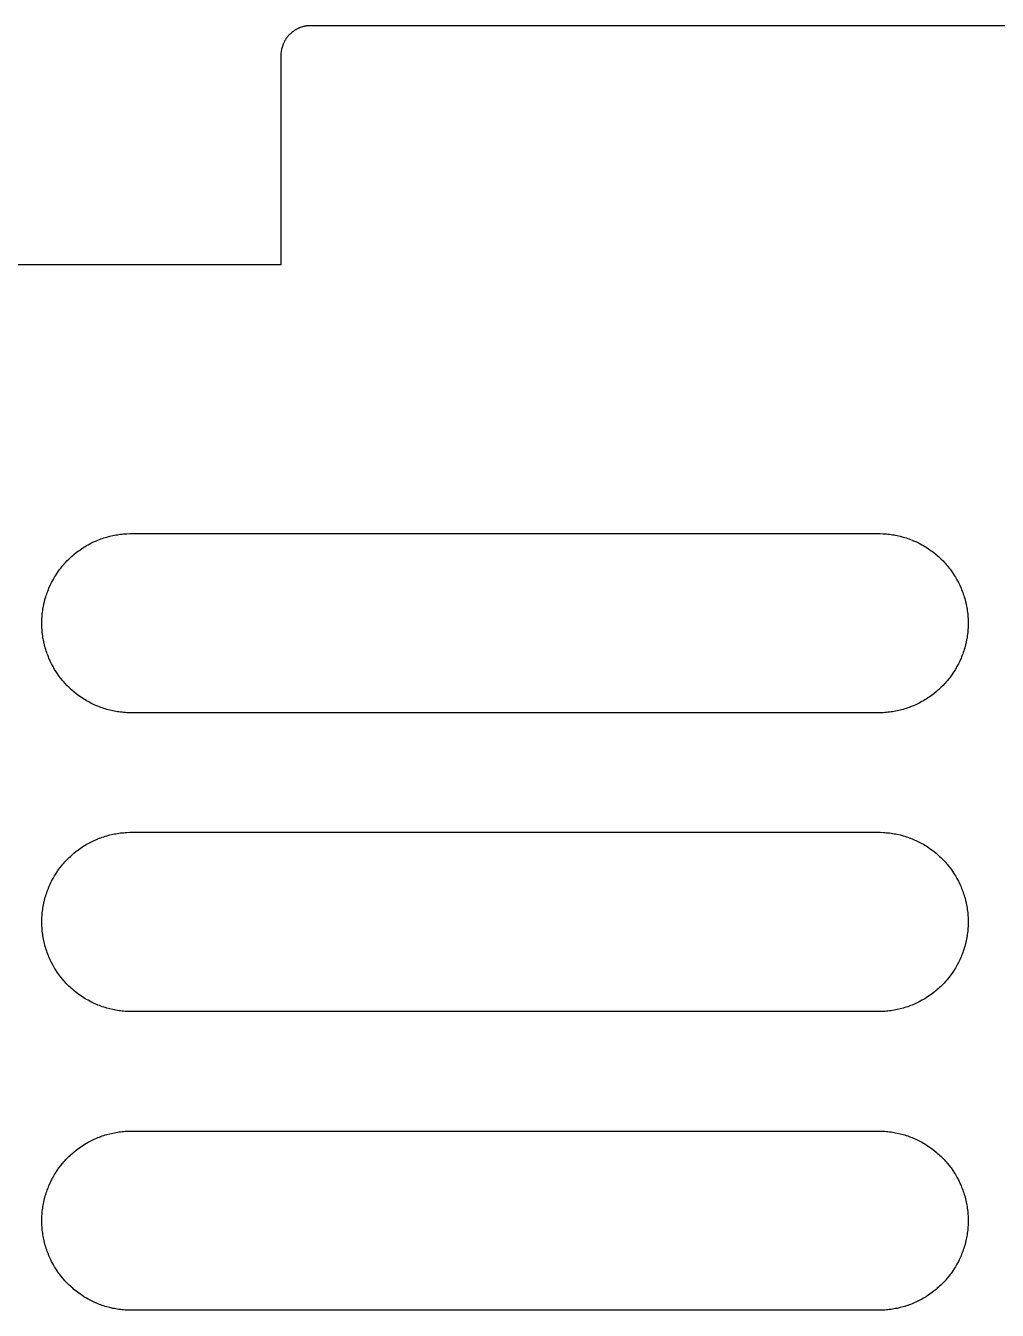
# Model space of a CAD drawing. Header units: metres. Extents: x 0 to 195, y 0 to 195.
# Drawn here: x 21.46 to 53.98, y 152 to 195 of the extents above; entities that cross this region are included whole.
import ezdxf

# ---------------------------------------------------------------- set-up
doc = ezdxf.new("R2010")
doc.units = ezdxf.units.M

msp = doc.modelspace()

# ---------------------------------------------------------------- linework, layer by layer
for p, q in [((30.3984, 194.799), (30.3711, 194.777)), ((30.4121, 194.809), (30.3984, 194.799)), ((30.4268, 194.819), (30.4121, 194.809)), ((30.4404, 194.829), (30.4268, 194.819)), ((30.4551, 194.839), (30.4404, 194.829)), ((30.4697, 194.848), (30.4551, 194.839)), ((30.4854, 194.857), (30.4697, 194.848)), ((30.5, 194.866), (30.4854, 194.857)), ((30.5156, 194.875), (30.5, 194.866)), ((30.5303, 194.883), (30.5156, 194.875)), ((30.5771, 194.906), (30.5303, 194.883)), ((30.5938, 194.913), (30.5771, 194.906)), ((30.6094, 194.921), (30.5938, 194.913)), ((30.625, 194.927), (30.6094, 194.921)), ((30.6416, 194.934), (30.625, 194.927)), ((30.6914, 194.951), (30.6416, 194.934)), ((30.7578, 194.971), (30.6914, 194.951)), ((30.7754, 194.975), (30.7578, 194.971)), ((30.792, 194.979), (30.7754, 194.975)), ((30.8096, 194.981), (30.792, 194.979)), ((30.8262, 194.984), (30.8096, 194.981)), ((30.8438, 194.987), (30.8262, 194.984)), ((30.8604, 194.99), (30.8438, 194.987)), ((30.9307, 194.998), (30.8604, 194.99)), ((30.9473, 194.999), (30.9307, 194.998)), ((30.9648, 194.999), (30.9473, 194.999)), ((30.9824, 195), (30.9648, 194.999)), ((130.518, 195), (30.9824, 195)), ((30.0732, 194.375), (30.0664, 194.358)), ((30.0791, 194.391), (30.0732, 194.375)), ((30.0869, 194.406), (30.0791, 194.391)), ((30.0938, 194.423), (30.0869, 194.406)), ((30.1172, 194.47), (30.0938, 194.423)), ((30.125, 194.484), (30.1172, 194.47)), ((30.1338, 194.5), (30.125, 194.484)), ((30.1426, 194.515), (30.1338, 194.5)), ((30.1523, 194.53), (30.1426, 194.515)), ((30.1611, 194.545), (30.1523, 194.53)), ((30.1709, 194.56), (30.1611, 194.545)), ((30.1807, 194.573), (30.1709, 194.56)), ((30.1914, 194.588), (30.1807, 194.573)), ((30.2012, 194.602), (30.1914, 194.588)), ((30.2227, 194.629), (30.2012, 194.602)), ((30.2344, 194.643), (30.2227, 194.629)), ((30.2451, 194.656), (30.2344, 194.643)), ((30.2803, 194.694), (30.2451, 194.656)), ((30.3057, 194.72), (30.2803, 194.694)), ((30.3438, 194.755), (30.3057, 194.72)), ((30.3574, 194.766), (30.3438, 194.755)), ((30.3711, 194.777), (30.3574, 194.766)), ((30.001, 194.035), (30, 194.018)), ((30, 194.018), (30, 187)), ((30.002, 194.069), (30.001, 194.053)), ((30.001, 194.053), (30.001, 194.035)), ((30.0098, 194.14), (30.002, 194.069)), ((30.0127, 194.156), (30.0098, 194.14)), ((30.0156, 194.174), (30.0127, 194.156)), ((30.0186, 194.19), (30.0156, 194.174)), ((30.0215, 194.208), (30.0186, 194.19)), ((30.0254, 194.225), (30.0215, 194.208)), ((30.0293, 194.242), (30.0254, 194.225)), ((30.0488, 194.309), (30.0293, 194.242)), ((30.0664, 194.358), (30.0488, 194.309)), ((30, 187), (10, 187)), ((23.4551, 177.571), (23.5, 177.598)), ((23.5, 177.598), (23.5459, 177.624)), ((23.5459, 177.624), (23.6377, 177.673)), ((23.6377, 177.673), (23.6846, 177.696)), ((23.6846, 177.696), (23.7324, 177.719)), ((23.7324, 177.719), (23.8281, 177.762)), ((23.8281, 177.762), (23.876, 177.781)), ((23.876, 177.781), (23.9248, 177.801)), ((23.9248, 177.801), (23.9736, 177.819)), ((23.9736, 177.819), (24.0234, 177.837)), ((24.0234, 177.837), (24.0732, 177.854)), ((24.0732, 177.854), (24.123, 177.869)), ((24.123, 177.869), (24.1729, 177.884)), ((24.1729, 177.884), (24.2744, 177.911)), ((24.2744, 177.911), (24.376, 177.935)), ((24.376, 177.935), (24.4277, 177.945)), ((24.4277, 177.945), (24.4795, 177.954)), ((24.4795, 177.954), (24.5303, 177.963)), ((24.5303, 177.963), (24.582, 177.971)), ((24.582, 177.971), (24.6348, 177.978)), ((24.6348, 177.978), (24.6865, 177.983)), ((24.6865, 177.983), (24.7383, 177.988)), ((24.7383, 177.988), (24.791, 177.993)), ((24.791, 177.993), (24.8428, 177.996)), ((24.8428, 177.996), (24.9473, 178)), ((24.9473, 178), (50.0527, 178)), ((50.0527, 178), (50.1572, 177.996)), ((50.1572, 177.996), (50.209, 177.993)), ((50.209, 177.993), (50.2617, 177.988)), ((50.2617, 177.988), (50.3135, 177.983)), ((50.3135, 177.983), (50.3652, 177.978)), ((50.3652, 177.978), (50.418, 177.971)), ((50.418, 177.971), (50.4697, 177.963)), ((50.4697, 177.963), (50.5205, 177.954)), ((50.5205, 177.954), (50.5723, 177.945)), ((50.5723, 177.945), (50.624, 177.935)), ((50.624, 177.935), (50.7256, 177.911)), ((50.7256, 177.911), (50.8271, 177.884)), ((50.8271, 177.884), (50.877, 177.869)), ((50.877, 177.869), (50.9268, 177.854)), ((50.9268, 177.854), (50.9766, 177.837)), ((50.9766, 177.837), (51.0264, 177.819)), ((51.0264, 177.819), (51.0752, 177.801)), ((51.0752, 177.801), (51.124, 177.781)), ((51.124, 177.781), (51.1719, 177.762)), ((51.1719, 177.762), (51.2676, 177.719)), ((51.2676, 177.719), (51.3154, 177.696)), ((51.3154, 177.696), (51.3623, 177.673)), ((51.3623, 177.673), (51.4541, 177.624)), ((51.4541, 177.624), (51.5, 177.598)), ((51.5, 177.598), (51.5449, 177.571)), ((22.916, 177.158), (22.9541, 177.194)), ((22.9541, 177.194), (22.9922, 177.229)), ((22.9922, 177.229), (23.0322, 177.264)), ((23.0322, 177.264), (23.0713, 177.298)), ((23.0713, 177.298), (23.1533, 177.364)), ((23.1533, 177.364), (23.1943, 177.396)), ((23.1943, 177.396), (23.2363, 177.427)), ((23.2363, 177.427), (23.3223, 177.487)), ((23.3223, 177.487), (23.4102, 177.544)), ((23.4102, 177.544), (23.4551, 177.571)), ((51.5449, 177.571), (51.5898, 177.544)), ((51.5898, 177.544), (51.6777, 177.487)), ((51.6777, 177.487), (51.7637, 177.427)), ((51.7637, 177.427), (51.8057, 177.396)), ((51.8057, 177.396), (51.8467, 177.364)), ((51.8467, 177.364), (51.9287, 177.298)), ((51.9287, 177.298), (51.9678, 177.264)), ((51.9678, 177.264), (52.0078, 177.229)), ((52.0078, 177.229), (52.0459, 177.194)), ((52.0459, 177.194), (52.084, 177.158)), ((22.5127, 176.678), (22.5732, 176.764)), ((22.5732, 176.764), (22.6045, 176.806)), ((22.6045, 176.806), (22.6357, 176.847)), ((22.6357, 176.847), (22.7021, 176.929)), ((22.7021, 176.929), (22.7363, 176.968)), ((22.7363, 176.968), (22.7705, 177.008)), ((22.7705, 177.008), (22.8057, 177.046)), ((22.8057, 177.046), (22.8418, 177.084)), ((22.8418, 177.084), (22.916, 177.158)), ((52.084, 177.158), (52.1582, 177.084)), ((52.1582, 177.084), (52.1943, 177.046)), ((52.1943, 177.046), (52.2295, 177.008)), ((52.2295, 177.008), (52.2637, 176.968)), ((52.2637, 176.968), (52.2979, 176.929)), ((52.2979, 176.929), (52.3643, 176.847)), ((52.3643, 176.847), (52.3955, 176.806)), ((52.3955, 176.806), (52.4268, 176.764)), ((52.4268, 176.764), (52.4873, 176.678)), ((22.2812, 176.268), (22.3037, 176.315)), ((22.3037, 176.315), (22.3271, 176.362)), ((22.3271, 176.362), (22.376, 176.454)), ((22.376, 176.454), (22.4023, 176.5)), ((22.4023, 176.5), (22.4287, 176.545)), ((22.4287, 176.545), (22.4561, 176.59)), ((22.4561, 176.59), (22.5127, 176.678)), ((52.4873, 176.678), (52.5439, 176.59)), ((52.5439, 176.59), (52.5713, 176.545)), ((52.5713, 176.545), (52.5977, 176.5)), ((52.5977, 176.5), (52.624, 176.454)), ((52.624, 176.454), (52.6729, 176.362)), ((52.6729, 176.362), (52.6963, 176.315)), ((52.6963, 176.315), (52.7188, 176.268)), ((22.1162, 175.827), (22.1309, 175.877)), ((22.1309, 175.877), (22.1465, 175.927)), ((22.1465, 175.927), (22.1631, 175.977)), ((22.1631, 175.977), (22.1807, 176.026)), ((22.1807, 176.026), (22.1992, 176.075)), ((22.1992, 176.075), (22.2188, 176.124)), ((22.2188, 176.124), (22.2383, 176.172)), ((22.2383, 176.172), (22.2812, 176.268)), ((52.7188, 176.268), (52.7617, 176.172)), ((52.7617, 176.172), (52.7812, 176.124)), ((52.7812, 176.124), (52.8008, 176.075)), ((52.8008, 176.075), (52.8193, 176.026)), ((52.8193, 176.026), (52.8369, 175.977)), ((52.8369, 175.977), (52.8535, 175.927)), ((52.8535, 175.927), (52.8691, 175.877)), ((52.8691, 175.877), (52.8838, 175.827)), ((22.0293, 175.418), (22.0371, 175.47)), ((22.0371, 175.47), (22.0459, 175.521)), ((22.0459, 175.521), (22.0547, 175.572)), ((22.0547, 175.572), (22.0654, 175.624)), ((22.0654, 175.624), (22.0889, 175.726)), ((22.0889, 175.726), (22.1162, 175.827)), ((52.8838, 175.827), (52.9111, 175.726)), ((52.9111, 175.726), (52.9346, 175.624)), ((52.9346, 175.624), (52.9453, 175.572)), ((52.9453, 175.572), (52.9541, 175.521)), ((52.9541, 175.521), (52.9629, 175.47)), ((52.9629, 175.47), (52.9707, 175.418)), ((22, 175.053), (22.0039, 175.157)), ((22, 174.947), (22, 175.053)), ((22.0039, 175.157), (22.0068, 175.209)), ((22.0068, 175.209), (22.0117, 175.262)), ((22.0117, 175.262), (22.0166, 175.313)), ((22.0166, 175.313), (22.0225, 175.365)), ((22.0225, 175.365), (22.0293, 175.418)), ((52.9707, 175.418), (52.9775, 175.365)), ((52.9775, 175.365), (52.9834, 175.313)), ((52.9834, 175.313), (52.9883, 175.262)), ((52.9883, 175.262), (52.9932, 175.209)), ((52.9932, 175.209), (52.9961, 175.157)), ((52.9961, 175.157), (53, 175.053)), ((53, 175.053), (53, 174.947)), ((22.0039, 174.843), (22, 174.947)), ((22.0068, 174.791), (22.0039, 174.843)), ((22.0117, 174.738), (22.0068, 174.791)), ((22.0166, 174.687), (22.0117, 174.738)), ((22.0225, 174.635), (22.0166, 174.687)), ((22.0293, 174.582), (22.0225, 174.635)), ((22.0371, 174.53), (22.0293, 174.582)), ((52.9707, 174.582), (52.9629, 174.53)), ((52.9775, 174.635), (52.9707, 174.582)), ((52.9834, 174.687), (52.9775, 174.635)), ((52.9883, 174.738), (52.9834, 174.687)), ((52.9932, 174.791), (52.9883, 174.738)), ((52.9961, 174.843), (52.9932, 174.791)), ((53, 174.947), (52.9961, 174.843)), ((22.0459, 174.479), (22.0371, 174.53)), ((22.0547, 174.428), (22.0459, 174.479)), ((22.0654, 174.376), (22.0547, 174.428)), ((22.0889, 174.274), (22.0654, 174.376)), ((22.1162, 174.173), (22.0889, 174.274)), ((22.1309, 174.123), (22.1162, 174.173)), ((52.8838, 174.173), (52.8691, 174.123)), ((52.9111, 174.274), (52.8838, 174.173)), ((52.9346, 174.376), (52.9111, 174.274)), ((52.9453, 174.428), (52.9346, 174.376)), ((52.9541, 174.479), (52.9453, 174.428)), ((52.9629, 174.53), (52.9541, 174.479)), ((22.1465, 174.073), (22.1309, 174.123)), ((22.1631, 174.023), (22.1465, 174.073)), ((22.1807, 173.974), (22.1631, 174.023)), ((22.1992, 173.925), (22.1807, 173.974)), ((22.2188, 173.876), (22.1992, 173.925)), ((22.2383, 173.828), (22.2188, 173.876)), ((22.2812, 173.732), (22.2383, 173.828)), ((22.3037, 173.685), (22.2812, 173.732)), ((52.7188, 173.732), (52.6963, 173.685)), ((52.7617, 173.828), (52.7188, 173.732)), ((52.7812, 173.876), (52.7617, 173.828)), ((52.8008, 173.925), (52.7812, 173.876)), ((52.8193, 173.974), (52.8008, 173.925)), ((52.8369, 174.023), (52.8193, 173.974)), ((52.8535, 174.073), (52.8369, 174.023)), ((52.8691, 174.123), (52.8535, 174.073)), ((22.3271, 173.638), (22.3037, 173.685)), ((22.376, 173.546), (22.3271, 173.638)), ((22.4023, 173.5), (22.376, 173.546)), ((22.4287, 173.455), (22.4023, 173.5)), ((22.4561, 173.41), (22.4287, 173.455)), ((22.5127, 173.322), (22.4561, 173.41)), ((22.5732, 173.236), (22.5127, 173.322)), ((52.4873, 173.322), (52.4268, 173.236)), ((52.5439, 173.41), (52.4873, 173.322)), ((52.5713, 173.455), (52.5439, 173.41)), ((52.5977, 173.5), (52.5713, 173.455)), ((52.624, 173.546), (52.5977, 173.5)), ((52.6729, 173.638), (52.624, 173.546)), ((52.6963, 173.685), (52.6729, 173.638)), ((22.6045, 173.194), (22.5732, 173.236)), ((22.6357, 173.153), (22.6045, 173.194)), ((22.7021, 173.071), (22.6357, 173.153)), ((22.7363, 173.032), (22.7021, 173.071)), ((22.7705, 172.992), (22.7363, 173.032)), ((22.8057, 172.954), (22.7705, 172.992)), ((22.8418, 172.916), (22.8057, 172.954)), ((22.916, 172.842), (22.8418, 172.916)), ((52.1582, 172.916), (52.084, 172.842)), ((52.1943, 172.954), (52.1582, 172.916)), ((52.2295, 172.992), (52.1943, 172.954)), ((52.2637, 173.032), (52.2295, 172.992)), ((52.2979, 173.071), (52.2637, 173.032)), ((52.3643, 173.153), (52.2979, 173.071)), ((52.3955, 173.194), (52.3643, 173.153)), ((52.4268, 173.236), (52.3955, 173.194)), ((22.9541, 172.806), (22.916, 172.842)), ((22.9922, 172.771), (22.9541, 172.806)), ((23.0322, 172.736), (22.9922, 172.771)), ((23.0713, 172.702), (23.0322, 172.736)), ((23.1533, 172.636), (23.0713, 172.702)), ((23.1943, 172.604), (23.1533, 172.636)), ((23.2363, 172.573), (23.1943, 172.604)), ((23.3223, 172.513), (23.2363, 172.573)), ((23.4102, 172.456), (23.3223, 172.513)), ((23.4551, 172.429), (23.4102, 172.456)), ((51.5898, 172.456), (51.5449, 172.429)), ((51.6777, 172.513), (51.5898, 172.456)), ((51.7637, 172.573), (51.6777, 172.513)), ((51.8057, 172.604), (51.7637, 172.573)), ((51.8467, 172.636), (51.8057, 172.604)), ((51.9287, 172.702), (51.8467, 172.636)), ((51.9678, 172.736), (51.9287, 172.702)), ((52.0078, 172.771), (51.9678, 172.736)), ((52.0459, 172.806), (52.0078, 172.771)), ((52.084, 172.842), (52.0459, 172.806)), ((23.5, 172.402), (23.4551, 172.429)), ((23.5459, 172.376), (23.5, 172.402)), ((23.6377, 172.327), (23.5459, 172.376)), ((23.6846, 172.304), (23.6377, 172.327)), ((23.7324, 172.281), (23.6846, 172.304)), ((23.8281, 172.238), (23.7324, 172.281)), ((23.876, 172.219), (23.8281, 172.238)), ((23.9248, 172.199), (23.876, 172.219)), ((23.9736, 172.181), (23.9248, 172.199)), ((24.0234, 172.163), (23.9736, 172.181)), ((24.0732, 172.146), (24.0234, 172.163)), ((24.123, 172.131), (24.0732, 172.146)), ((24.1729, 172.116), (24.123, 172.131)), ((24.2744, 172.089), (24.1729, 172.116)), ((24.376, 172.065), (24.2744, 172.089)), ((24.4277, 172.055), (24.376, 172.065)), ((24.4795, 172.046), (24.4277, 172.055)), ((24.5303, 172.037), (24.4795, 172.046)), ((24.582, 172.029), (24.5303, 172.037)), ((24.6348, 172.022), (24.582, 172.029)), ((24.6865, 172.017), (24.6348, 172.022)), ((24.7383, 172.012), (24.6865, 172.017)), ((24.791, 172.007), (24.7383, 172.012)), ((24.8428, 172.004), (24.791, 172.007)), ((24.9473, 172), (24.8428, 172.004)), ((50.0527, 172), (24.9473, 172)), ((50.1572, 172.004), (50.0527, 172)), ((50.209, 172.007), (50.1572, 172.004)), ((50.2617, 172.012), (50.209, 172.007)), ((50.3135, 172.017), (50.2617, 172.012)), ((50.3652, 172.022), (50.3135, 172.017)), ((50.418, 172.029), (50.3652, 172.022)), ((50.4697, 172.037), (50.418, 172.029)), ((50.5205, 172.046), (50.4697, 172.037)), ((50.5723, 172.055), (50.5205, 172.046)), ((50.624, 172.065), (50.5723, 172.055)), ((50.7256, 172.089), (50.624, 172.065)), ((50.8271, 172.116), (50.7256, 172.089)), ((50.877, 172.131), (50.8271, 172.116)), ((50.9268, 172.146), (50.877, 172.131)), ((50.9766, 172.163), (50.9268, 172.146)), ((51.0264, 172.181), (50.9766, 172.163)), ((51.0752, 172.199), (51.0264, 172.181)), ((51.124, 172.219), (51.0752, 172.199)), ((51.1719, 172.238), (51.124, 172.219)), ((51.2676, 172.281), (51.1719, 172.238)), ((51.3154, 172.304), (51.2676, 172.281)), ((51.3623, 172.327), (51.3154, 172.304)), ((51.4541, 172.376), (51.3623, 172.327)), ((51.5, 172.402), (51.4541, 172.376)), ((51.5449, 172.429), (51.5, 172.402)), ((23.6846, 167.696), (23.7324, 167.719)), ((23.7324, 167.719), (23.8281, 167.762)), ((23.8281, 167.762), (23.876, 167.781)), ((23.876, 167.781), (23.9248, 167.801)), ((23.9248, 167.801), (23.9736, 167.819)), ((23.9736, 167.819), (24.0234, 167.837)), ((24.0234, 167.837), (24.0732, 167.854)), ((24.0732, 167.854), (24.123, 167.869)), ((24.123, 167.869), (24.1729, 167.884)), ((24.1729, 167.884), (24.2744, 167.911)), ((24.2744, 167.911), (24.376, 167.935)), ((24.376, 167.935), (24.4277, 167.945)), ((24.4277, 167.945), (24.4795, 167.954)), ((24.4795, 167.954), (24.5303, 167.963)), ((24.5303, 167.963), (24.582, 167.971)), ((24.582, 167.971), (24.6348, 167.978)), ((24.6348, 167.978), (24.6865, 167.983)), ((24.6865, 167.983), (24.7383, 167.988)), ((24.7383, 167.988), (24.791, 167.993)), ((24.791, 167.993), (24.8428, 167.996)), ((24.8428, 167.996), (24.9473, 168)), ((24.9473, 168), (50.0527, 168)), ((50.0527, 168), (50.1572, 167.996)), ((50.1572, 167.996), (50.209, 167.993)), ((50.209, 167.993), (50.2617, 167.988)), ((50.2617, 167.988), (50.3135, 167.983)), ((50.3135, 167.983), (50.3652, 167.978)), ((50.3652, 167.978), (50.418, 167.971)), ((50.418, 167.971), (50.4697, 167.963)), ((50.4697, 167.963), (50.5205, 167.954)), ((50.5205, 167.954), (50.5723, 167.945)), ((50.5723, 167.945), (50.624, 167.935)), ((50.624, 167.935), (50.7256, 167.911)), ((50.7256, 167.911), (50.8271, 167.884)), ((50.8271, 167.884), (50.877, 167.869)), ((50.877, 167.869), (50.9268, 167.854)), ((50.9268, 167.854), (50.9766, 167.837)), ((50.9766, 167.837), (51.0264, 167.819)), ((51.0264, 167.819), (51.0752, 167.801)), ((51.0752, 167.801), (51.124, 167.781)), ((51.124, 167.781), (51.1719, 167.762)), ((51.1719, 167.762), (51.2676, 167.719)), ((51.2676, 167.719), (51.3154, 167.696)), ((23.0322, 167.264), (23.0713, 167.298)), ((23.0713, 167.298), (23.1533, 167.364)), ((23.1533, 167.364), (23.1943, 167.396)), ((23.1943, 167.396), (23.2363, 167.427)), ((23.2363, 167.427), (23.3223, 167.487)), ((23.3223, 167.487), (23.4102, 167.544)), ((23.4102, 167.544), (23.4551, 167.571)), ((23.4551, 167.571), (23.5, 167.598)), ((23.5, 167.598), (23.5459, 167.624)), ((23.5459, 167.624), (23.6377, 167.673)), ((23.6377, 167.673), (23.6846, 167.696)), ((51.3154, 167.696), (51.3623, 167.673)), ((51.3623, 167.673), (51.4541, 167.624)), ((51.4541, 167.624), (51.5, 167.598)), ((51.5, 167.598), (51.5449, 167.571)), ((51.5449, 167.571), (51.5898, 167.544)), ((51.5898, 167.544), (51.6777, 167.487)), ((51.6777, 167.487), (51.7637, 167.427)), ((51.7637, 167.427), (51.8057, 167.396)), ((51.8057, 167.396), (51.8467, 167.364)), ((51.8467, 167.364), (51.9287, 167.298)), ((51.9287, 167.298), (51.9678, 167.264)), ((22.6045, 166.806), (22.6357, 166.847)), ((22.6357, 166.847), (22.7021, 166.929)), ((22.7021, 166.929), (22.7363, 166.968)), ((22.7363, 166.968), (22.7705, 167.008)), ((22.7705, 167.008), (22.8057, 167.046)), ((22.8057, 167.046), (22.8418, 167.084)), ((22.8418, 167.084), (22.916, 167.158)), ((22.916, 167.158), (22.9541, 167.194)), ((22.9541, 167.194), (22.9922, 167.229)), ((22.9922, 167.229), (23.0322, 167.264)), ((51.9678, 167.264), (52.0078, 167.229)), ((52.0078, 167.229), (52.0459, 167.194)), ((52.0459, 167.194), (52.084, 167.158)), ((52.084, 167.158), (52.1582, 167.084)), ((52.1582, 167.084), (52.1943, 167.046)), ((52.1943, 167.046), (52.2295, 167.008)), ((52.2295, 167.008), (52.2637, 166.968)), ((52.2637, 166.968), (52.2979, 166.929)), ((52.2979, 166.929), (52.3643, 166.847)), ((52.3643, 166.847), (52.3955, 166.806)), ((22.3271, 166.362), (22.376, 166.454)), ((22.376, 166.454), (22.4023, 166.5)), ((22.4023, 166.5), (22.4287, 166.545)), ((22.4287, 166.545), (22.4561, 166.59)), ((22.4561, 166.59), (22.5127, 166.678)), ((22.5127, 166.678), (22.5732, 166.764)), ((22.5732, 166.764), (22.6045, 166.806)), ((52.3955, 166.806), (52.4268, 166.764)), ((52.4268, 166.764), (52.4873, 166.678)), ((52.4873, 166.678), (52.5439, 166.59)), ((52.5439, 166.59), (52.5713, 166.545)), ((52.5713, 166.545), (52.5977, 166.5)), ((52.5977, 166.5), (52.624, 166.454)), ((52.624, 166.454), (52.6729, 166.362)), ((22.1631, 165.977), (22.1807, 166.026)), ((22.1807, 166.026), (22.1992, 166.075)), ((22.1992, 166.075), (22.2188, 166.124)), ((22.2188, 166.124), (22.2383, 166.172)), ((22.2383, 166.172), (22.2812, 166.268)), ((22.2812, 166.268), (22.3037, 166.315)), ((22.3037, 166.315), (22.3271, 166.362)), ((52.6729, 166.362), (52.6963, 166.315)), ((52.6963, 166.315), (52.7188, 166.268)), ((52.7188, 166.268), (52.7617, 166.172)), ((52.7617, 166.172), (52.7812, 166.124)), ((52.7812, 166.124), (52.8008, 166.075)), ((52.8008, 166.075), (52.8193, 166.026)), ((52.8193, 166.026), (52.8369, 165.977)), ((22.0459, 165.521), (22.0547, 165.572)), ((22.0547, 165.572), (22.0654, 165.624)), ((22.0654, 165.624), (22.0889, 165.726)), ((22.0889, 165.726), (22.1162, 165.827)), ((22.1162, 165.827), (22.1309, 165.877)), ((22.1309, 165.877), (22.1465, 165.927)), ((22.1465, 165.927), (22.1631, 165.977)), ((52.8369, 165.977), (52.8535, 165.927)), ((52.8535, 165.927), (52.8691, 165.877)), ((52.8691, 165.877), (52.8838, 165.827)), ((52.8838, 165.827), (52.9111, 165.726)), ((52.9111, 165.726), (52.9346, 165.624)), ((52.9346, 165.624), (52.9453, 165.572)), ((52.9453, 165.572), (52.9541, 165.521)), ((22, 165.053), (22.0039, 165.157)), ((22.0039, 165.157), (22.0068, 165.209)), ((22.0068, 165.209), (22.0117, 165.262)), ((22.0117, 165.262), (22.0166, 165.313)), ((22.0166, 165.313), (22.0225, 165.365)), ((22.0225, 165.365), (22.0293, 165.418)), ((22.0293, 165.418), (22.0371, 165.47)), ((22.0371, 165.47), (22.0459, 165.521)), ((52.9541, 165.521), (52.9629, 165.47)), ((52.9629, 165.47), (52.9707, 165.418)), ((52.9707, 165.418), (52.9775, 165.365)), ((52.9775, 165.365), (52.9834, 165.313)), ((52.9834, 165.313), (52.9883, 165.262)), ((52.9883, 165.262), (52.9932, 165.209)), ((52.9932, 165.209), (52.9961, 165.157)), ((52.9961, 165.157), (53, 165.053)), ((22, 164.947), (22, 165.053)), ((22.0039, 164.843), (22, 164.947)), ((22.0068, 164.791), (22.0039, 164.843)), ((22.0117, 164.738), (22.0068, 164.791)), ((22.0166, 164.687), (22.0117, 164.738)), ((52.9883, 164.738), (52.9834, 164.687)), ((52.9932, 164.791), (52.9883, 164.738)), ((52.9961, 164.843), (52.9932, 164.791)), ((53, 164.947), (52.9961, 164.843)), ((53, 165.053), (53, 164.947)), ((22.0225, 164.635), (22.0166, 164.687)), ((22.0293, 164.582), (22.0225, 164.635)), ((22.0371, 164.53), (22.0293, 164.582)), ((22.0459, 164.479), (22.0371, 164.53)), ((22.0547, 164.428), (22.0459, 164.479)), ((22.0654, 164.376), (22.0547, 164.428)), ((22.0889, 164.274), (22.0654, 164.376)), ((22.1162, 164.173), (22.0889, 164.274)), ((52.9111, 164.274), (52.8838, 164.173)), ((52.9346, 164.376), (52.9111, 164.274)), ((52.9453, 164.428), (52.9346, 164.376)), ((52.9541, 164.479), (52.9453, 164.428)), ((52.9629, 164.53), (52.9541, 164.479)), ((52.9707, 164.582), (52.9629, 164.53)), ((52.9775, 164.635), (52.9707, 164.582)), ((52.9834, 164.687), (52.9775, 164.635)), ((22.1309, 164.123), (22.1162, 164.173)), ((22.1465, 164.073), (22.1309, 164.123)), ((22.1631, 164.023), (22.1465, 164.073)), ((22.1807, 163.974), (22.1631, 164.023)), ((22.1992, 163.925), (22.1807, 163.974)), ((22.2188, 163.876), (22.1992, 163.925)), ((22.2383, 163.828), (22.2188, 163.876)), ((52.7812, 163.876), (52.7617, 163.828)), ((52.8008, 163.925), (52.7812, 163.876)), ((52.8193, 163.974), (52.8008, 163.925)), ((52.8369, 164.023), (52.8193, 163.974)), ((52.8535, 164.073), (52.8369, 164.023)), ((52.8691, 164.123), (52.8535, 164.073)), ((52.8838, 164.173), (52.8691, 164.123)), ((22.2812, 163.732), (22.2383, 163.828)), ((22.3037, 163.685), (22.2812, 163.732)), ((22.3271, 163.638), (22.3037, 163.685)), ((22.376, 163.546), (22.3271, 163.638)), ((22.4023, 163.5), (22.376, 163.546)), ((22.4287, 163.455), (22.4023, 163.5)), ((22.4561, 163.41), (22.4287, 163.455)), ((22.5127, 163.322), (22.4561, 163.41)), ((52.5439, 163.41), (52.4873, 163.322)), ((52.5713, 163.455), (52.5439, 163.41)), ((52.5977, 163.5), (52.5713, 163.455)), ((52.624, 163.546), (52.5977, 163.5)), ((52.6729, 163.638), (52.624, 163.546)), ((52.6963, 163.685), (52.6729, 163.638)), ((52.7188, 163.732), (52.6963, 163.685)), ((52.7617, 163.828), (52.7188, 163.732)), ((22.5732, 163.236), (22.5127, 163.322)), ((22.6045, 163.194), (22.5732, 163.236)), ((22.6357, 163.153), (22.6045, 163.194)), ((22.7021, 163.071), (22.6357, 163.153)), ((22.7363, 163.032), (22.7021, 163.071)), ((22.7705, 162.992), (22.7363, 163.032)), ((22.8057, 162.954), (22.7705, 162.992)), ((52.2295, 162.992), (52.1943, 162.954)), ((52.2637, 163.032), (52.2295, 162.992)), ((52.2979, 163.071), (52.2637, 163.032)), ((52.3643, 163.153), (52.2979, 163.071)), ((52.3955, 163.194), (52.3643, 163.153)), ((52.4268, 163.236), (52.3955, 163.194)), ((52.4873, 163.322), (52.4268, 163.236)), ((22.8418, 162.916), (22.8057, 162.954)), ((22.916, 162.842), (22.8418, 162.916)), ((22.9541, 162.806), (22.916, 162.842)), ((22.9922, 162.771), (22.9541, 162.806)), ((23.0322, 162.736), (22.9922, 162.771)), ((23.0713, 162.702), (23.0322, 162.736)), ((23.1533, 162.636), (23.0713, 162.702)), ((23.1943, 162.604), (23.1533, 162.636)), ((23.2363, 162.573), (23.1943, 162.604)), ((23.3223, 162.513), (23.2363, 162.573)), ((51.7637, 162.573), (51.6777, 162.513)), ((51.8057, 162.604), (51.7637, 162.573)), ((51.8467, 162.636), (51.8057, 162.604)), ((51.9287, 162.702), (51.8467, 162.636)), ((51.9678, 162.736), (51.9287, 162.702)), ((52.0078, 162.771), (51.9678, 162.736)), ((52.0459, 162.806), (52.0078, 162.771)), ((52.084, 162.842), (52.0459, 162.806)), ((52.1582, 162.916), (52.084, 162.842)), ((52.1943, 162.954), (52.1582, 162.916)), ((23.4102, 162.456), (23.3223, 162.513)), ((23.4551, 162.429), (23.4102, 162.456)), ((23.5, 162.402), (23.4551, 162.429)), ((23.5459, 162.376), (23.5, 162.402)), ((23.6377, 162.327), (23.5459, 162.376)), ((23.6846, 162.304), (23.6377, 162.327)), ((23.7324, 162.281), (23.6846, 162.304)), ((23.8281, 162.238), (23.7324, 162.281)), ((23.876, 162.219), (23.8281, 162.238)), ((23.9248, 162.199), (23.876, 162.219)), ((23.9736, 162.181), (23.9248, 162.199)), ((24.0234, 162.163), (23.9736, 162.181)), ((24.0732, 162.146), (24.0234, 162.163)), ((24.123, 162.131), (24.0732, 162.146)), ((24.1729, 162.116), (24.123, 162.131)), ((24.2744, 162.089), (24.1729, 162.116)), ((50.8271, 162.116), (50.7256, 162.089)), ((50.877, 162.131), (50.8271, 162.116)), ((50.9268, 162.146), (50.877, 162.131)), ((50.9766, 162.163), (50.9268, 162.146)), ((51.0264, 162.181), (50.9766, 162.163)), ((51.0752, 162.199), (51.0264, 162.181)), ((51.124, 162.219), (51.0752, 162.199)), ((51.1719, 162.238), (51.124, 162.219)), ((51.2676, 162.281), (51.1719, 162.238)), ((51.3154, 162.304), (51.2676, 162.281)), ((51.3623, 162.327), (51.3154, 162.304)), ((51.4541, 162.376), (51.3623, 162.327)), ((51.5, 162.402), (51.4541, 162.376)), ((51.5449, 162.429), (51.5, 162.402)), ((51.5898, 162.456), (51.5449, 162.429)), ((51.6777, 162.513), (51.5898, 162.456)), ((24.376, 162.065), (24.2744, 162.089)), ((24.4277, 162.055), (24.376, 162.065)), ((24.4795, 162.046), (24.4277, 162.055)), ((24.5303, 162.037), (24.4795, 162.046)), ((24.582, 162.029), (24.5303, 162.037)), ((24.6348, 162.022), (24.582, 162.029)), ((24.6865, 162.017), (24.6348, 162.022)), ((24.7383, 162.012), (24.6865, 162.017)), ((24.791, 162.007), (24.7383, 162.012)), ((24.8428, 162.004), (24.791, 162.007)), ((24.9473, 162), (24.8428, 162.004)), ((50.0527, 162), (24.9473, 162)), ((50.1572, 162.004), (50.0527, 162)), ((50.209, 162.007), (50.1572, 162.004)), ((50.2617, 162.012), (50.209, 162.007)), ((50.3135, 162.017), (50.2617, 162.012)), ((50.3652, 162.022), (50.3135, 162.017)), ((50.418, 162.029), (50.3652, 162.022)), ((50.4697, 162.037), (50.418, 162.029)), ((50.5205, 162.046), (50.4697, 162.037)), ((50.5723, 162.055), (50.5205, 162.046)), ((50.624, 162.065), (50.5723, 162.055)), ((50.7256, 162.089), (50.624, 162.065)), ((23.9248, 157.801), (23.9736, 157.819)), ((23.9736, 157.819), (24.0234, 157.837)), ((24.0234, 157.837), (24.0732, 157.854)), ((24.0732, 157.854), (24.123, 157.869)), ((24.123, 157.869), (24.1729, 157.884)), ((24.1729, 157.884), (24.2744, 157.911)), ((24.2744, 157.911), (24.376, 157.935)), ((24.376, 157.935), (24.4277, 157.945)), ((24.4277, 157.945), (24.4795, 157.954)), ((24.4795, 157.954), (24.5303, 157.963)), ((24.5303, 157.963), (24.582, 157.971)), ((24.582, 157.971), (24.6348, 157.978)), ((24.6348, 157.978), (24.6865, 157.983)), ((24.6865, 157.983), (24.7383, 157.988)), ((24.7383, 157.988), (24.791, 157.993)), ((24.791, 157.993), (24.8428, 157.996)), ((24.8428, 157.996), (24.9473, 158)), ((24.9473, 158), (50.0527, 158)), ((50.0527, 158), (50.1572, 157.996)), ((50.1572, 157.996), (50.209, 157.993)), ((50.209, 157.993), (50.2617, 157.988)), ((50.2617, 157.988), (50.3135, 157.983)), ((50.3135, 157.983), (50.3652, 157.978)), ((50.3652, 157.978), (50.418, 157.971)), ((50.418, 157.971), (50.4697, 157.963)), ((50.4697, 157.963), (50.5205, 157.954)), ((50.5205, 157.954), (50.5723, 157.945)), ((50.5723, 157.945), (50.624, 157.935)), ((50.624, 157.935), (50.7256, 157.911)), ((50.7256, 157.911), (50.8271, 157.884)), ((50.8271, 157.884), (50.877, 157.869)), ((50.877, 157.869), (50.9268, 157.854)), ((50.9268, 157.854), (50.9766, 157.837)), ((50.9766, 157.837), (51.0264, 157.819)), ((51.0264, 157.819), (51.0752, 157.801)), ((23.1533, 157.364), (23.1943, 157.396)), ((23.1943, 157.396), (23.2363, 157.427)), ((23.2363, 157.427), (23.3223, 157.487)), ((23.3223, 157.487), (23.4102, 157.544)), ((23.4102, 157.544), (23.4551, 157.571)), ((23.4551, 157.571), (23.5, 157.598)), ((23.5, 157.598), (23.5459, 157.624)), ((23.5459, 157.624), (23.6377, 157.673)), ((23.6377, 157.673), (23.6846, 157.696)), ((23.6846, 157.696), (23.7324, 157.719)), ((23.7324, 157.719), (23.8281, 157.762)), ((23.8281, 157.762), (23.876, 157.781)), ((23.876, 157.781), (23.9248, 157.801)), ((51.0752, 157.801), (51.124, 157.781)), ((51.124, 157.781), (51.1719, 157.762)), ((51.1719, 157.762), (51.2676, 157.719)), ((51.2676, 157.719), (51.3154, 157.696)), ((51.3154, 157.696), (51.3623, 157.673)), ((51.3623, 157.673), (51.4541, 157.624)), ((51.4541, 157.624), (51.5, 157.598)), ((51.5, 157.598), (51.5449, 157.571)), ((51.5449, 157.571), (51.5898, 157.544)), ((51.5898, 157.544), (51.6777, 157.487)), ((51.6777, 157.487), (51.7637, 157.427)), ((51.7637, 157.427), (51.8057, 157.396)), ((51.8057, 157.396), (51.8467, 157.364)), ((22.7021, 156.929), (22.7363, 156.968)), ((22.7363, 156.968), (22.7705, 157.008)), ((22.7705, 157.008), (22.8057, 157.046)), ((22.8057, 157.046), (22.8418, 157.084)), ((22.8418, 157.084), (22.916, 157.158)), ((22.916, 157.158), (22.9541, 157.194)), ((22.9541, 157.194), (22.9922, 157.229)), ((22.9922, 157.229), (23.0322, 157.264)), ((23.0322, 157.264), (23.0713, 157.298)), ((23.0713, 157.298), (23.1533, 157.364)), ((51.8467, 157.364), (51.9287, 157.298)), ((51.9287, 157.298), (51.9678, 157.264)), ((51.9678, 157.264), (52.0078, 157.229)), ((52.0078, 157.229), (52.0459, 157.194)), ((52.0459, 157.194), (52.084, 157.158)), ((52.084, 157.158), (52.1582, 157.084)), ((52.1582, 157.084), (52.1943, 157.046)), ((52.1943, 157.046), (52.2295, 157.008)), ((52.2295, 157.008), (52.2637, 156.968)), ((52.2637, 156.968), (52.2979, 156.929)), ((22.4023, 156.5), (22.4287, 156.545)), ((22.4287, 156.545), (22.4561, 156.59)), ((22.4561, 156.59), (22.5127, 156.678)), ((22.5127, 156.678), (22.5732, 156.764)), ((22.5732, 156.764), (22.6045, 156.806)), ((22.6045, 156.806), (22.6357, 156.847)), ((22.6357, 156.847), (22.7021, 156.929)), ((52.2979, 156.929), (52.3643, 156.847)), ((52.3643, 156.847), (52.3955, 156.806)), ((52.3955, 156.806), (52.4268, 156.764)), ((52.4268, 156.764), (52.4873, 156.678)), ((52.4873, 156.678), (52.5439, 156.59)), ((52.5439, 156.59), (52.5713, 156.545)), ((52.5713, 156.545), (52.5977, 156.5)), ((22.1992, 156.075), (22.2188, 156.124)), ((22.2188, 156.124), (22.2383, 156.172)), ((22.2383, 156.172), (22.2812, 156.268)), ((22.2812, 156.268), (22.3037, 156.315)), ((22.3037, 156.315), (22.3271, 156.362)), ((22.3271, 156.362), (22.376, 156.454)), ((22.376, 156.454), (22.4023, 156.5)), ((52.5977, 156.5), (52.624, 156.454)), ((52.624, 156.454), (52.6729, 156.362)), ((52.6729, 156.362), (52.6963, 156.315)), ((52.6963, 156.315), (52.7188, 156.268)), ((52.7188, 156.268), (52.7617, 156.172)), ((52.7617, 156.172), (52.7812, 156.124)), ((52.7812, 156.124), (52.8008, 156.075)), ((22.0654, 155.624), (22.0889, 155.726)), ((22.0889, 155.726), (22.1162, 155.827)), ((22.1162, 155.827), (22.1309, 155.877)), ((22.1309, 155.877), (22.1465, 155.927)), ((22.1465, 155.927), (22.1631, 155.977)), ((22.1631, 155.977), (22.1807, 156.026)), ((22.1807, 156.026), (22.1992, 156.075)), ((52.8008, 156.075), (52.8193, 156.026)), ((52.8193, 156.026), (52.8369, 155.977)), ((52.8369, 155.977), (52.8535, 155.927)), ((52.8535, 155.927), (52.8691, 155.877)), ((52.8691, 155.877), (52.8838, 155.827)), ((52.8838, 155.827), (52.9111, 155.726)), ((52.9111, 155.726), (52.9346, 155.624)), ((22.0068, 155.209), (22.0117, 155.262)), ((22.0117, 155.262), (22.0166, 155.313)), ((22.0166, 155.313), (22.0225, 155.365)), ((22.0225, 155.365), (22.0293, 155.418)), ((22.0293, 155.418), (22.0371, 155.47)), ((22.0371, 155.47), (22.0459, 155.521)), ((22.0459, 155.521), (22.0547, 155.572)), ((22.0547, 155.572), (22.0654, 155.624)), ((52.9346, 155.624), (52.9453, 155.572)), ((52.9453, 155.572), (52.9541, 155.521)), ((52.9541, 155.521), (52.9629, 155.47)), ((52.9629, 155.47), (52.9707, 155.418)), ((52.9707, 155.418), (52.9775, 155.365)), ((52.9775, 155.365), (52.9834, 155.313)), ((52.9834, 155.313), (52.9883, 155.262)), ((52.9883, 155.262), (52.9932, 155.209)), ((22, 155.053), (22.0039, 155.157)), ((22, 154.947), (22, 155.053)), ((22.0039, 154.843), (22, 154.947)), ((22.0039, 155.157), (22.0068, 155.209)), ((22.0068, 154.791), (22.0039, 154.843)), ((52.9932, 155.209), (52.9961, 155.157)), ((52.9961, 154.843), (52.9932, 154.791)), ((52.9961, 155.157), (53, 155.053)), ((53, 154.947), (52.9961, 154.843)), ((53, 155.053), (53, 154.947)), ((22.0117, 154.738), (22.0068, 154.791)), ((22.0166, 154.687), (22.0117, 154.738)), ((22.0225, 154.635), (22.0166, 154.687)), ((22.0293, 154.582), (22.0225, 154.635)), ((22.0371, 154.53), (22.0293, 154.582)), ((22.0459, 154.479), (22.0371, 154.53)), ((22.0547, 154.428), (22.0459, 154.479)), ((22.0654, 154.376), (22.0547, 154.428)), ((22.0889, 154.274), (22.0654, 154.376)), ((52.9346, 154.376), (52.9111, 154.274)), ((52.9453, 154.428), (52.9346, 154.376)), ((52.9541, 154.479), (52.9453, 154.428)), ((52.9629, 154.53), (52.9541, 154.479)), ((52.9707, 154.582), (52.9629, 154.53)), ((52.9775, 154.635), (52.9707, 154.582)), ((52.9834, 154.687), (52.9775, 154.635)), ((52.9883, 154.738), (52.9834, 154.687)), ((52.9932, 154.791), (52.9883, 154.738)), ((22.1162, 154.173), (22.0889, 154.274)), ((22.1309, 154.123), (22.1162, 154.173)), ((22.1465, 154.073), (22.1309, 154.123)), ((22.1631, 154.023), (22.1465, 154.073)), ((22.1807, 153.974), (22.1631, 154.023)), ((22.1992, 153.925), (22.1807, 153.974)), ((52.8193, 153.974), (52.8008, 153.925)), ((52.8369, 154.023), (52.8193, 153.974)), ((52.8535, 154.073), (52.8369, 154.023)), ((52.8691, 154.123), (52.8535, 154.073)), ((52.8838, 154.173), (52.8691, 154.123)), ((52.9111, 154.274), (52.8838, 154.173)), ((22.2188, 153.876), (22.1992, 153.925)), ((22.2383, 153.828), (22.2188, 153.876)), ((22.2812, 153.732), (22.2383, 153.828)), ((22.3037, 153.685), (22.2812, 153.732)), ((22.3271, 153.638), (22.3037, 153.685)), ((22.376, 153.546), (22.3271, 153.638)), ((22.4023, 153.5), (22.376, 153.546)), ((52.624, 153.546), (52.5977, 153.5)), ((52.6729, 153.638), (52.624, 153.546)), ((52.6963, 153.685), (52.6729, 153.638)), ((52.7188, 153.732), (52.6963, 153.685)), ((52.7617, 153.828), (52.7188, 153.732)), ((52.7812, 153.876), (52.7617, 153.828)), ((52.8008, 153.925), (52.7812, 153.876)), ((22.4287, 153.455), (22.4023, 153.5)), ((22.4561, 153.41), (22.4287, 153.455)), ((22.5127, 153.322), (22.4561, 153.41)), ((22.5732, 153.236), (22.5127, 153.322)), ((22.6045, 153.194), (22.5732, 153.236)), ((22.6357, 153.153), (22.6045, 153.194)), ((22.7021, 153.071), (22.6357, 153.153)), ((52.3643, 153.153), (52.2979, 153.071)), ((52.3955, 153.194), (52.3643, 153.153)), ((52.4268, 153.236), (52.3955, 153.194)), ((52.4873, 153.322), (52.4268, 153.236)), ((52.5439, 153.41), (52.4873, 153.322)), ((52.5713, 153.455), (52.5439, 153.41)), ((52.5977, 153.5), (52.5713, 153.455)), ((22.7363, 153.032), (22.7021, 153.071)), ((22.7705, 152.992), (22.7363, 153.032)), ((22.8057, 152.954), (22.7705, 152.992)), ((22.8418, 152.916), (22.8057, 152.954)), ((22.916, 152.842), (22.8418, 152.916)), ((22.9541, 152.806), (22.916, 152.842)), ((22.9922, 152.771), (22.9541, 152.806)), ((23.0322, 152.736), (22.9922, 152.771)), ((23.0713, 152.702), (23.0322, 152.736)), ((23.1533, 152.636), (23.0713, 152.702)), ((51.9287, 152.702), (51.8467, 152.636)), ((51.9678, 152.736), (51.9287, 152.702)), ((52.0078, 152.771), (51.9678, 152.736)), ((52.0459, 152.806), (52.0078, 152.771)), ((52.084, 152.842), (52.0459, 152.806)), ((52.1582, 152.916), (52.084, 152.842)), ((52.1943, 152.954), (52.1582, 152.916)), ((52.2295, 152.992), (52.1943, 152.954)), ((52.2637, 153.032), (52.2295, 152.992)), ((52.2979, 153.071), (52.2637, 153.032)), ((23.1943, 152.604), (23.1533, 152.636)), ((23.2363, 152.573), (23.1943, 152.604)), ((23.3223, 152.513), (23.2363, 152.573)), ((23.4102, 152.456), (23.3223, 152.513)), ((23.4551, 152.429), (23.4102, 152.456)), ((23.5, 152.402), (23.4551, 152.429)), ((23.5459, 152.376), (23.5, 152.402)), ((23.6377, 152.327), (23.5459, 152.376)), ((23.6846, 152.304), (23.6377, 152.327)), ((23.7324, 152.281), (23.6846, 152.304)), ((23.8281, 152.238), (23.7324, 152.281)), ((23.876, 152.219), (23.8281, 152.238)), ((51.1719, 152.238), (51.124, 152.219)), ((51.2676, 152.281), (51.1719, 152.238)), ((51.3154, 152.304), (51.2676, 152.281)), ((51.3623, 152.327), (51.3154, 152.304)), ((51.4541, 152.376), (51.3623, 152.327)), ((51.5, 152.402), (51.4541, 152.376)), ((51.5449, 152.429), (51.5, 152.402)), ((51.5898, 152.456), (51.5449, 152.429)), ((51.6777, 152.513), (51.5898, 152.456)), ((51.7637, 152.573), (51.6777, 152.513)), ((51.8057, 152.604), (51.7637, 152.573)), ((51.8467, 152.636), (51.8057, 152.604)), ((23.9248, 152.199), (23.876, 152.219)), ((23.9736, 152.181), (23.9248, 152.199)), ((24.0234, 152.163), (23.9736, 152.181)), ((24.0732, 152.146), (24.0234, 152.163)), ((24.123, 152.131), (24.0732, 152.146)), ((24.1729, 152.116), (24.123, 152.131)), ((24.2744, 152.089), (24.1729, 152.116)), ((24.376, 152.065), (24.2744, 152.089)), ((24.4277, 152.055), (24.376, 152.065)), ((24.4795, 152.046), (24.4277, 152.055)), ((24.5303, 152.037), (24.4795, 152.046)), ((24.582, 152.029), (24.5303, 152.037)), ((24.6348, 152.022), (24.582, 152.029)), ((24.6865, 152.017), (24.6348, 152.022)), ((24.7383, 152.012), (24.6865, 152.017)), ((24.791, 152.007), (24.7383, 152.012)), ((24.8428, 152.004), (24.791, 152.007)), ((24.9473, 152), (24.8428, 152.004)), ((50.0527, 152), (24.9473, 152)), ((50.1572, 152.004), (50.0527, 152)), ((50.209, 152.007), (50.1572, 152.004)), ((50.2617, 152.012), (50.209, 152.007)), ((50.3135, 152.017), (50.2617, 152.012)), ((50.3652, 152.022), (50.3135, 152.017)), ((50.418, 152.029), (50.3652, 152.022)), ((50.4697, 152.037), (50.418, 152.029)), ((50.5205, 152.046), (50.4697, 152.037)), ((50.5723, 152.055), (50.5205, 152.046)), ((50.624, 152.065), (50.5723, 152.055)), ((50.7256, 152.089), (50.624, 152.065)), ((50.8271, 152.116), (50.7256, 152.089)), ((50.877, 152.131), (50.8271, 152.116)), ((50.9268, 152.146), (50.877, 152.131)), ((50.9766, 152.163), (50.9268, 152.146)), ((51.0264, 152.181), (50.9766, 152.163)), ((51.0752, 152.199), (51.0264, 152.181)), ((51.124, 152.219), (51.0752, 152.199))]:
    msp.add_line(p, q)

doc.saveas('drawing.dxf')
